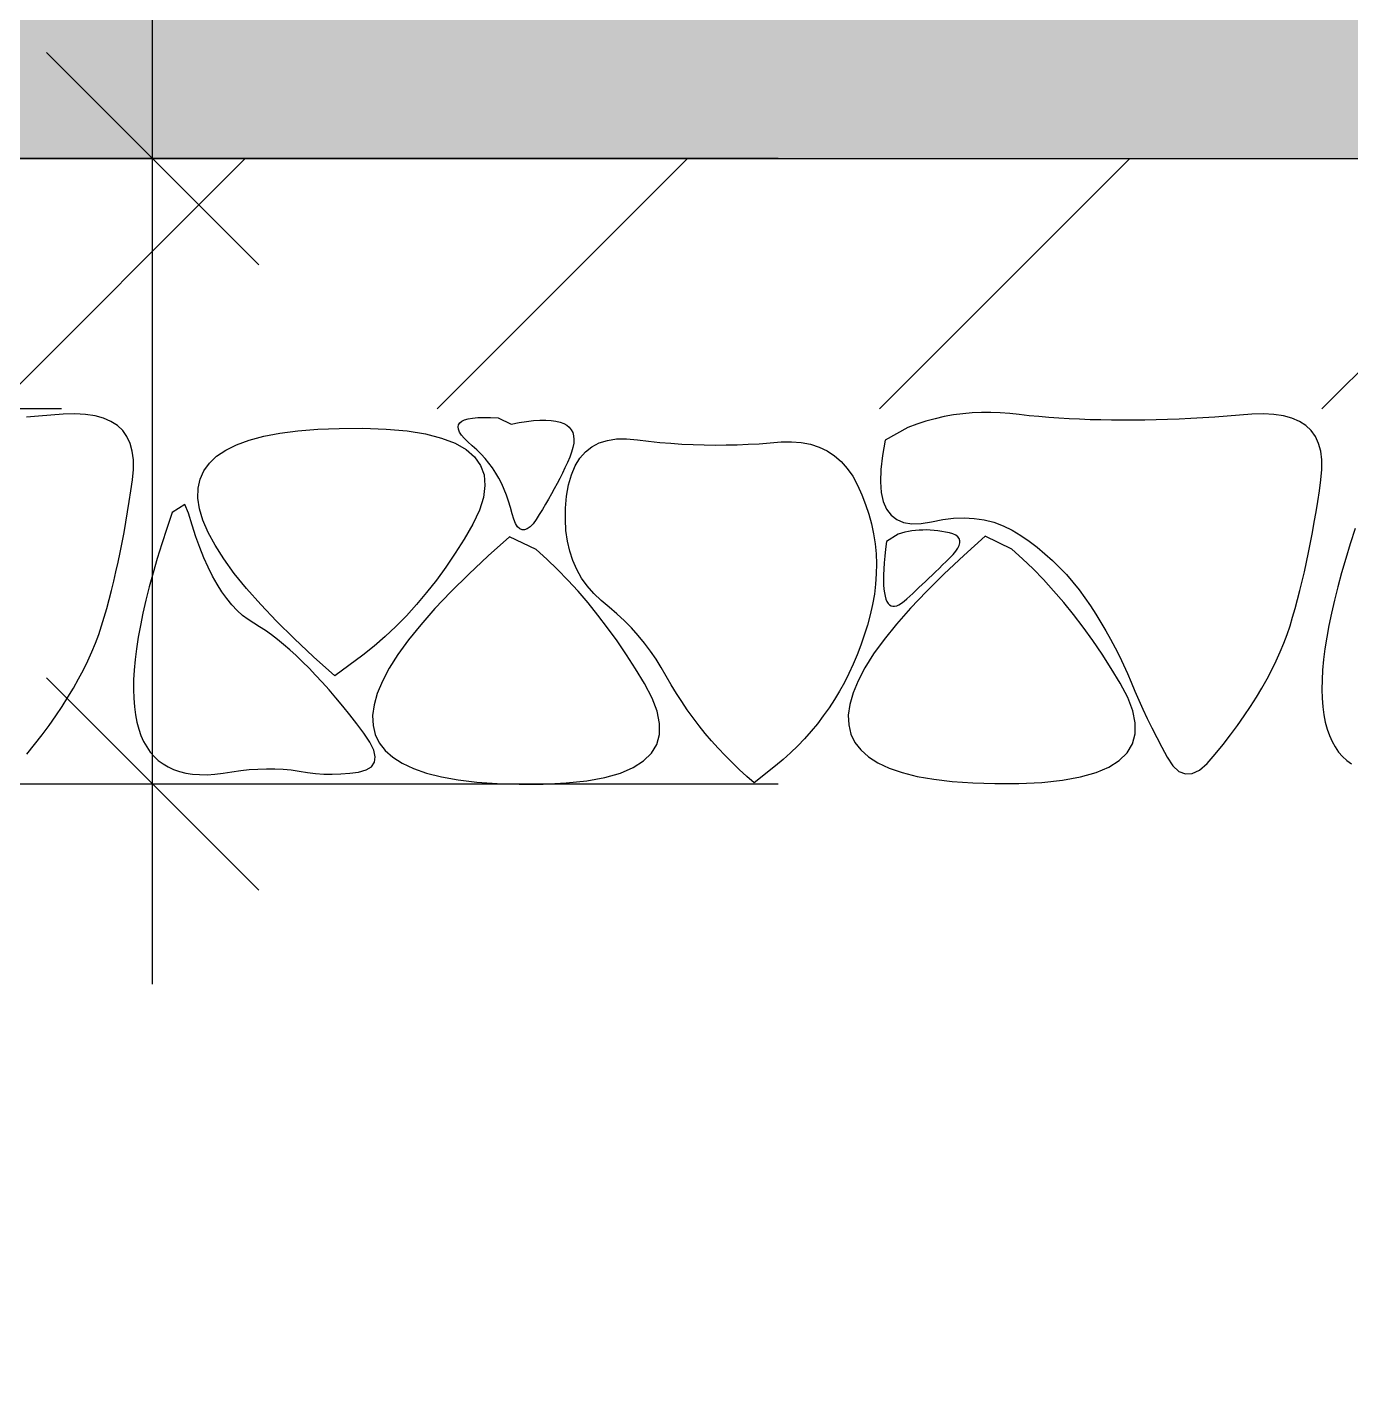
# Model space of a CAD drawing. Header units: metres. Extents: x -220 to 294, y -29 to 18.
# Drawn here: x 7.5 to 8.029, y -8.99 to -8.447 of the extents above; entities that cross this region are included whole.
import ezdxf

# ---------------------------------------------------------------- set-up
doc = ezdxf.new("R2010")
doc.units = ezdxf.units.M
doc.header["$MEASUREMENT"] = 0
for name, color, linetype in [('Olculendirme', 7, 'Continuous'), ('Rota', 7, 'Continuous'), ('Tarama', 7, 'Continuous')]:
    doc.layers.add(name, color=color, linetype=linetype)

msp = doc.modelspace()

# ---------------------------------------------------------------- hatches: boundary and pattern name
at = {"layer": 'Tarama', "linetype": 'Continuous', "lineweight": -3}
h = msp.add_hatch(dxfattribs=at)
h.set_pattern_fill('ANSI33', color=58, scale=0.4, style=0)
h.paths.add_polyline_path([(-5.683, -7.8), (-5.683, -8.5), (1.867, -8.5), (1.867, -10), (4.567, -10), (4.567, -8.5), (8.96579, -8.5), (8.96579, -8.2), (13.217, -8.2), (13.41935, -8.2), (13.41935, -7.8), (4.297, -7.8), (4.317, -9.3), (2.117, -9.3), (2.117, -7.8)])
h = msp.add_hatch(dxfattribs=at)
h.set_pattern_fill('ANSI31', color=58, style=0)
h.paths.add_polyline_path([(8.96579, -8.5), (8.96579, -8.6), (4.567, -8.6), (4.567, -8.5)])

# ---------------------------------------------------------------- linework, layer by layer
at = {"layer": 'Olculendirme', "color": 47, "linetype": 'Continuous', "lineweight": -3}
for points in [[(7.54963, -8.83), (7.54963, 12.58)], [(7.5133, -8.5), (7.2133, -8.5)], [(7.79963, -8.5), (7.49963, -8.5)], [(7.5133, -8.6), (7.2133, -8.6)], [(7.5133, -8.75), (7.2133, -8.75)], [(7.79963, -8.75), (7.49963, -8.75)]]:
    msp.add_lwpolyline(points, dxfattribs=at)
at = {"layer": 'Olculendirme', "color": 59, "linetype": 'Continuous', "lineweight": -3}
for points in [[(7.50721, -8.45757), (7.59206, -8.54243)], [(7.50721, -8.70757), (7.59206, -8.79243)]]:
    msp.add_lwpolyline(points, dxfattribs=at)
at = {"layer": 'Rota', "color": 7, "linetype": 'Continuous', "lineweight": -3}
msp.add_lwpolyline([(4.567, -8.5), (8.96579, -8.5)], dxfattribs=at)
at = {"layer": 'Tarama', "color": 36, "linetype": 'Continuous', "lineweight": -3}
for points in [[(7.50411, -8.603), (7.49925, -8.60334)], [(7.50903, -8.60261), (7.50411, -8.603)], [(7.51398, -8.6022), (7.50903, -8.60261)], [(7.51864, -8.60204), (7.51398, -8.6022)], [(7.52286, -8.60225), (7.51864, -8.60204)], [(7.52667, -8.60283), (7.52286, -8.60225)], [(7.53006, -8.60376), (7.52667, -8.60283)], [(7.53303, -8.60505), (7.53006, -8.60376)], [(7.53557, -8.60671), (7.53303, -8.60505)], [(7.67239, -8.60562), (7.6732, -8.60498)], [(7.6732, -8.60498), (7.67433, -8.60445)], [(7.67433, -8.60445), (7.67577, -8.60403)], [(7.67577, -8.60403), (7.67754, -8.60372)], [(7.67754, -8.60372), (7.67962, -8.60353)], [(7.67962, -8.60353), (7.68203, -8.60344)], [(7.68203, -8.60344), (7.68475, -8.60347)], [(7.68475, -8.60347), (7.68779, -8.60361)], [(7.68779, -8.60361), (7.69291, -8.60614)], [(7.69614, -8.60553), (7.69914, -8.60506)], [(7.69914, -8.60506), (7.70192, -8.60474)], [(7.70192, -8.60474), (7.70448, -8.60456)], [(7.70448, -8.60456), (7.70682, -8.60453)], [(7.70682, -8.60453), (7.70894, -8.60465)], [(7.70894, -8.60465), (7.71084, -8.60491)], [(7.71084, -8.60491), (7.71252, -8.60531)], [(7.85877, -8.60497), (7.85515, -8.60614)], [(7.86242, -8.60397), (7.85877, -8.60497)], [(7.86608, -8.60314), (7.86242, -8.60397)], [(7.86976, -8.60247), (7.86608, -8.60314)], [(7.87346, -8.60196), (7.86976, -8.60247)], [(7.87718, -8.60162), (7.87346, -8.60196)], [(7.88092, -8.60145), (7.87718, -8.60162)], [(7.88468, -8.60144), (7.88092, -8.60145)], [(7.88846, -8.60159), (7.88468, -8.60144)], [(7.89226, -8.60191), (7.88846, -8.60159)], [(7.89608, -8.60235), (7.89226, -8.60191)], [(7.89996, -8.60276), (7.89608, -8.60235)], [(7.90389, -8.60313), (7.89996, -8.60276)], [(7.90788, -8.60346), (7.90389, -8.60313)], [(7.91192, -8.60375), (7.90788, -8.60346)], [(7.91602, -8.60399), (7.91192, -8.60375)], [(7.92017, -8.6042), (7.91602, -8.60399)], [(7.92437, -8.60436), (7.92017, -8.6042)], [(7.92863, -8.60448), (7.92437, -8.60436)], [(7.93295, -8.60455), (7.92863, -8.60448)], [(7.93732, -8.60459), (7.93295, -8.60455)], [(7.94174, -8.60458), (7.93732, -8.60459)], [(7.94622, -8.60453), (7.94174, -8.60458)], [(7.95076, -8.60444), (7.94622, -8.60453)], [(7.95535, -8.6043), (7.95076, -8.60444)], [(7.95999, -8.60412), (7.95535, -8.6043)], [(7.96469, -8.60391), (7.95999, -8.60412)], [(7.96944, -8.60364), (7.96469, -8.60391)], [(7.97425, -8.60334), (7.96944, -8.60364)], [(7.97911, -8.603), (7.97425, -8.60334)], [(7.98403, -8.60261), (7.97911, -8.603)], [(7.98898, -8.6022), (7.98403, -8.60261)], [(7.99364, -8.60204), (7.98898, -8.6022)], [(7.99786, -8.60225), (7.99364, -8.60204)], [(8.00167, -8.60283), (7.99786, -8.60225)], [(8.00506, -8.60376), (8.00167, -8.60283)], [(8.00803, -8.60505), (8.00506, -8.60376)], [(8.01057, -8.60671), (8.00803, -8.60505)], [(7.5377, -8.60873), (7.53557, -8.60671)], [(7.5394, -8.61111), (7.5377, -8.60873)], [(7.59407, -8.61099), (7.60055, -8.60975)], [(7.60055, -8.60975), (7.60775, -8.60881)], [(7.60775, -8.60881), (7.61565, -8.60817)], [(7.61565, -8.60817), (7.62427, -8.60783)], [(7.62427, -8.60783), (7.6336, -8.6078)], [(7.6336, -8.6078), (7.64298, -8.60812)], [(7.64298, -8.60812), (7.65138, -8.60887)], [(7.65138, -8.60887), (7.65877, -8.61007)], [(7.65877, -8.61007), (7.66516, -8.6117)], [(7.67173, -8.60723), (7.6719, -8.60637)], [(7.67188, -8.60821), (7.67173, -8.60723)], [(7.67235, -8.60929), (7.67188, -8.60821)], [(7.6719, -8.60637), (7.67239, -8.60562)], [(7.67313, -8.61049), (7.67235, -8.60929)], [(7.67424, -8.6118), (7.67313, -8.61049)], [(7.69291, -8.60614), (7.69614, -8.60553)], [(7.71252, -8.60531), (7.71397, -8.60586)], [(7.71397, -8.60586), (7.71521, -8.60656)], [(7.71521, -8.60656), (7.71622, -8.6074)], [(7.71622, -8.6074), (7.71702, -8.60838)], [(7.71702, -8.60838), (7.71759, -8.60951)], [(7.71759, -8.60951), (7.71794, -8.61079)], [(7.85155, -8.60746), (7.84249, -8.61253)], [(7.85515, -8.60614), (7.85155, -8.60746)], [(8.0127, -8.60873), (8.01057, -8.60671)], [(8.0144, -8.61111), (8.0127, -8.60873)], [(7.54068, -8.61386), (7.5394, -8.61111)], [(7.54154, -8.61696), (7.54068, -8.61386)], [(7.57889, -8.61652), (7.58324, -8.61438)], [(7.58324, -8.61438), (7.5883, -8.61253)], [(7.5883, -8.61253), (7.59407, -8.61099)], [(7.66516, -8.6117), (7.67055, -8.61378)], [(7.67055, -8.61378), (7.67494, -8.61629)], [(7.67566, -8.61322), (7.67424, -8.6118)], [(7.6774, -8.61475), (7.67566, -8.61322)], [(7.67922, -8.61637), (7.6774, -8.61475)], [(7.71767, -8.61548), (7.71714, -8.61734)], [(7.71799, -8.61377), (7.71767, -8.61548)], [(7.71794, -8.61079), (7.71807, -8.61221)], [(7.71807, -8.61221), (7.71799, -8.61377)], [(7.72262, -8.61724), (7.7252, -8.6152)], [(7.7252, -8.6152), (7.72813, -8.61365)], [(7.72813, -8.61365), (7.73142, -8.61261)], [(7.73142, -8.61261), (7.73507, -8.61206)], [(7.73507, -8.61206), (7.73908, -8.61202)], [(7.73908, -8.61202), (7.74344, -8.61245)], [(7.74344, -8.61245), (7.74789, -8.61298)], [(7.74789, -8.61298), (7.75235, -8.61343)], [(7.75235, -8.61343), (7.75679, -8.61379)], [(7.75679, -8.61379), (7.76123, -8.61409)], [(7.76123, -8.61409), (7.76566, -8.6143)], [(7.76566, -8.6143), (7.77008, -8.61444)], [(7.77008, -8.61444), (7.7745, -8.61449)], [(7.7745, -8.61449), (7.77891, -8.61447)], [(7.77891, -8.61447), (7.78331, -8.61438)], [(7.78331, -8.61438), (7.78771, -8.6142)], [(7.78771, -8.6142), (7.79209, -8.61395)], [(7.79209, -8.61395), (7.79648, -8.61362)], [(7.79648, -8.61362), (7.80084, -8.61323)], [(7.80084, -8.61323), (7.805, -8.61315)], [(7.805, -8.61315), (7.80893, -8.61347)], [(7.80893, -8.61347), (7.8126, -8.61419)], [(7.8126, -8.61419), (7.81603, -8.61532)], [(7.81603, -8.61532), (7.81921, -8.61685)], [(7.84249, -8.61253), (7.84136, -8.61869)], [(8.01568, -8.61386), (8.0144, -8.61111)], [(8.01654, -8.61696), (8.01568, -8.61386)], [(7.54198, -8.62043), (7.54154, -8.61696)], [(7.542, -8.62426), (7.54198, -8.62043)], [(7.57234, -8.62172), (7.57526, -8.61897)], [(7.57526, -8.61897), (7.57889, -8.61652)], [(7.67494, -8.61629), (7.67833, -8.61924)], [(7.67833, -8.61924), (7.68072, -8.62263)], [(7.68094, -8.61808), (7.67922, -8.61637)], [(7.68257, -8.61986), (7.68094, -8.61808)], [(7.68409, -8.62172), (7.68257, -8.61986)], [(7.71639, -8.61934), (7.71545, -8.62146)], [(7.71714, -8.61734), (7.71639, -8.61934)], [(7.71856, -8.62281), (7.72041, -8.61978)], [(7.72041, -8.61978), (7.72262, -8.61724)], [(7.81921, -8.61685), (7.82215, -8.61878)], [(7.82215, -8.61878), (7.82485, -8.62111)], [(7.82485, -8.62111), (7.82729, -8.62385)], [(7.84136, -8.61869), (7.84072, -8.62423)], [(8.01698, -8.62043), (8.01654, -8.61696)], [(8.017, -8.62426), (8.01698, -8.62043)], [(7.5416, -8.62845), (7.542, -8.62426)], [(7.56864, -8.62812), (7.57013, -8.62477)], [(7.57013, -8.62477), (7.57234, -8.62172)], [(7.68072, -8.62263), (7.68212, -8.62646)], [(7.68212, -8.62646), (7.68251, -8.63072)], [(7.68551, -8.62366), (7.68409, -8.62172)], [(7.68683, -8.62568), (7.68551, -8.62366)], [(7.68805, -8.62778), (7.68683, -8.62568)], [(7.71343, -8.6257), (7.71239, -8.6278)], [(7.71445, -8.62358), (7.71343, -8.6257)], [(7.71545, -8.62146), (7.71445, -8.62358)], [(7.71592, -8.63038), (7.71706, -8.62635)], [(7.71706, -8.62635), (7.71856, -8.62281)], [(7.82729, -8.62385), (7.82949, -8.62699)], [(7.84072, -8.62423), (7.84057, -8.62914)], [(8.0166, -8.62845), (8.017, -8.62426)], [(7.54099, -8.63277), (7.5416, -8.62845)], [(7.56778, -8.63573), (7.56785, -8.63178)], [(7.56785, -8.63178), (7.56864, -8.62812)], [(7.68251, -8.63072), (7.6819, -8.63543)], [(7.68918, -8.62996), (7.68805, -8.62778)], [(7.6902, -8.63221), (7.68918, -8.62996)], [(7.69112, -8.63455), (7.6902, -8.63221)], [(7.7102, -8.63198), (7.70906, -8.63405)], [(7.71131, -8.6299), (7.7102, -8.63198)], [(7.71239, -8.6278), (7.71131, -8.6299)], [(7.71515, -8.63491), (7.71592, -8.63038)], [(7.82949, -8.62699), (7.83145, -8.63054)], [(7.83145, -8.63054), (7.83317, -8.63437)], [(7.84057, -8.62914), (7.8409, -8.63343)], [(8.01599, -8.63277), (8.0166, -8.62845)], [(7.53968, -8.64123), (7.54035, -8.63703)], [(7.54035, -8.63703), (7.54099, -8.63277)], [(7.56842, -8.63999), (7.56778, -8.63573)], [(7.6819, -8.63543), (7.68029, -8.64057)], [(7.69194, -8.63696), (7.69112, -8.63455)], [(7.69267, -8.63946), (7.69194, -8.63696)], [(7.7079, -8.63611), (7.7067, -8.63816)], [(7.70906, -8.63405), (7.7079, -8.63611)], [(7.71472, -8.63969), (7.71515, -8.63491)], [(7.83317, -8.63437), (7.83466, -8.63824)], [(7.8409, -8.63343), (7.84171, -8.63709)], [(7.84171, -8.63709), (7.84302, -8.64012)], [(8.01468, -8.64123), (8.01535, -8.63703)], [(8.01535, -8.63703), (8.01599, -8.63277)], [(7.53898, -8.64537), (7.53968, -8.64123)], [(7.5575, -8.64146), (7.55535, -8.64779)], [(7.56253, -8.63821), (7.5575, -8.64146)], [(7.56399, -8.64173), (7.56253, -8.63821)], [(7.56544, -8.64657), (7.56399, -8.64173)], [(7.56978, -8.64455), (7.56842, -8.63999)], [(7.68029, -8.64057), (7.67768, -8.64615)], [(7.69331, -8.64197), (7.69267, -8.63946)], [(7.694, -8.64411), (7.69331, -8.64197)], [(7.70423, -8.64223), (7.70295, -8.64424)], [(7.70548, -8.6402), (7.70423, -8.64223)], [(7.7067, -8.63816), (7.70548, -8.6402)], [(7.71463, -8.64428), (7.71472, -8.63969)], [(7.83466, -8.63824), (7.83593, -8.64213)], [(7.83593, -8.64213), (7.83698, -8.64604)], [(7.84302, -8.64012), (7.8448, -8.64253)], [(7.8448, -8.64253), (7.84707, -8.64431)], [(8.01398, -8.64537), (8.01468, -8.64123)], [(7.53824, -8.64944), (7.53898, -8.64537)], [(7.55535, -8.64779), (7.55336, -8.65392)], [(7.56696, -8.65115), (7.56544, -8.64657)], [(7.57184, -8.64941), (7.56978, -8.64455)], [(7.67768, -8.64615), (7.67423, -8.65205)], [(7.69475, -8.64583), (7.694, -8.64411)], [(7.69556, -8.64712), (7.69475, -8.64583)], [(7.69643, -8.64798), (7.69556, -8.64712)], [(7.69736, -8.64842), (7.69643, -8.64798)], [(7.69836, -8.64844), (7.69736, -8.64842)], [(7.69941, -8.64802), (7.69836, -8.64844)], [(7.70053, -8.64719), (7.69941, -8.64802)], [(7.70171, -8.64592), (7.70053, -8.64719)], [(7.70295, -8.64424), (7.70171, -8.64592)], [(7.71487, -8.64867), (7.71463, -8.64428)], [(7.83698, -8.64604), (7.83781, -8.64998)], [(7.84707, -8.64431), (7.84983, -8.64547)], [(7.84983, -8.64547), (7.85307, -8.64601)], [(7.85307, -8.64601), (7.8568, -8.64591)], [(7.85604, -8.64852), (7.85459, -8.64864)], [(7.8575, -8.64845), (7.85604, -8.64852)], [(7.8568, -8.64591), (7.86101, -8.6452)], [(7.85898, -8.64844), (7.8575, -8.64845)], [(7.86047, -8.64849), (7.85898, -8.64844)], [(7.86198, -8.6486), (7.86047, -8.64849)], [(7.86101, -8.6452), (7.86545, -8.64428)], [(7.86545, -8.64428), (7.86977, -8.64374)], [(7.86977, -8.64374), (7.87397, -8.64359)], [(7.87397, -8.64359), (7.87805, -8.6438)], [(7.87805, -8.6438), (7.88201, -8.6444)], [(7.88201, -8.6444), (7.88585, -8.64538)], [(7.88585, -8.64538), (7.88957, -8.64674)], [(7.88957, -8.64674), (7.89317, -8.64847)], [(7.89317, -8.64847), (7.89665, -8.65058)], [(8.01324, -8.64944), (8.01398, -8.64537)], [(8.03035, -8.64779), (8.02836, -8.65392)], [(7.53669, -8.6574), (7.53748, -8.65345)], [(7.53748, -8.65345), (7.53824, -8.64944)], [(7.55336, -8.65392), (7.55152, -8.65986)], [(7.56853, -8.65547), (7.56696, -8.65115)], [(7.57462, -8.65457), (7.57184, -8.64941)], [(7.67423, -8.65205), (7.67062, -8.65776)], [(7.69237, -8.65114), (7.68382, -8.65879)], [(7.70302, -8.6563), (7.69237, -8.65114)], [(7.71545, -8.65286), (7.71487, -8.64867)], [(7.71637, -8.65685), (7.71545, -8.65286)], [(7.83781, -8.64998), (7.83842, -8.65395)], [(7.83842, -8.65395), (7.83881, -8.65794)], [(7.843, -8.65305), (7.84262, -8.6561)], [(7.8476, -8.65013), (7.843, -8.65305)], [(7.84897, -8.64971), (7.8476, -8.65013)], [(7.85035, -8.64936), (7.84897, -8.64971)], [(7.85175, -8.64906), (7.85035, -8.64936)], [(7.85316, -8.64882), (7.85175, -8.64906)], [(7.85459, -8.64864), (7.85316, -8.64882)], [(7.8635, -8.64877), (7.86198, -8.6486)], [(7.86504, -8.64899), (7.8635, -8.64877)], [(7.8666, -8.64927), (7.86504, -8.64899)], [(7.86816, -8.64962), (7.8666, -8.64927)], [(7.86953, -8.65004), (7.86816, -8.64962)], [(7.87064, -8.65057), (7.86953, -8.65004)], [(7.87146, -8.65119), (7.87064, -8.65057)], [(7.87202, -8.6519), (7.87146, -8.65119)], [(7.87231, -8.65271), (7.87202, -8.6519)], [(7.87207, -8.65462), (7.87232, -8.65362)], [(7.87232, -8.65362), (7.87231, -8.65271)], [(7.88248, -8.65095), (7.87393, -8.6586)], [(7.89313, -8.65611), (7.88248, -8.65095)], [(7.89665, -8.65058), (7.90001, -8.65292)], [(7.90001, -8.65292), (7.90323, -8.65537)], [(8.01169, -8.6574), (8.01248, -8.65345)], [(8.01248, -8.65345), (8.01324, -8.64944)], [(8.02836, -8.65392), (8.02652, -8.65986)], [(7.53587, -8.66128), (7.53669, -8.6574)], [(7.57018, -8.65953), (7.56853, -8.65547)], [(7.57811, -8.66003), (7.57462, -8.65457)], [(7.67062, -8.65776), (7.66691, -8.66324)], [(7.68382, -8.65879), (7.67599, -8.66612)], [(7.70728, -8.66014), (7.70302, -8.6563)], [(7.71762, -8.66064), (7.71637, -8.65685)], [(7.83881, -8.65794), (7.83897, -8.66195)], [(7.84231, -8.65896), (7.84208, -8.66162)], [(7.84262, -8.6561), (7.84231, -8.65896)], [(7.87393, -8.6586), (7.8661, -8.66593)], [(7.86834, -8.6596), (7.86968, -8.65821)], [(7.86968, -8.65821), (7.87075, -8.65692)], [(7.87075, -8.65692), (7.87154, -8.65572)], [(7.87154, -8.65572), (7.87207, -8.65462)], [(7.8974, -8.65995), (7.89313, -8.65611)], [(7.90323, -8.65537), (7.90633, -8.65793)], [(7.90633, -8.65793), (7.90931, -8.6606)], [(8.01087, -8.66128), (8.01169, -8.6574)], [(7.53502, -8.6651), (7.53587, -8.66128)], [(7.55152, -8.65986), (7.54985, -8.6656)], [(7.57188, -8.66332), (7.57018, -8.65953)], [(7.57365, -8.66686), (7.57188, -8.66332)], [(7.58232, -8.6658), (7.57811, -8.66003)], [(7.66691, -8.66324), (7.66309, -8.66847)], [(7.71148, -8.66419), (7.70728, -8.66014)], [(7.71562, -8.66844), (7.71148, -8.66419)], [(7.71921, -8.66424), (7.71762, -8.66064)], [(7.72113, -8.66763), (7.71921, -8.66424)], [(7.83897, -8.66195), (7.83891, -8.66599)], [(7.84191, -8.6641), (7.84182, -8.66639)], [(7.84208, -8.66162), (7.84191, -8.6641)], [(7.86258, -8.66514), (7.86398, -8.6638)], [(7.86398, -8.6638), (7.86541, -8.66243)], [(7.86541, -8.66243), (7.86686, -8.66103)], [(7.86686, -8.66103), (7.86834, -8.6596)], [(7.9016, -8.664), (7.8974, -8.65995)], [(7.90573, -8.66825), (7.9016, -8.664)], [(7.90931, -8.6606), (7.91215, -8.66337)], [(7.91215, -8.66337), (7.91487, -8.66625)], [(8.01002, -8.6651), (8.01087, -8.66128)], [(8.02652, -8.65986), (8.02485, -8.6656)], [(7.53323, -8.67256), (7.53414, -8.66886)], [(7.53414, -8.66886), (7.53502, -8.6651)], [(7.54985, -8.6656), (7.54835, -8.67114)], [(7.57548, -8.67013), (7.57365, -8.66686)], [(7.57738, -8.67314), (7.57548, -8.67013)], [(7.58723, -8.67186), (7.58232, -8.6658)], [(7.66309, -8.66847), (7.65919, -8.67347)], [(7.67599, -8.66612), (7.66889, -8.67315)], [(7.71969, -8.6729), (7.71562, -8.66844)], [(7.72338, -8.67082), (7.72113, -8.66763)], [(7.83863, -8.67006), (7.83813, -8.67414)], [(7.83891, -8.66599), (7.83863, -8.67006)], [(7.84182, -8.66639), (7.84179, -8.66848)], [(7.84179, -8.66848), (7.84184, -8.67038)], [(7.85595, -8.67144), (7.85723, -8.67024)], [(7.85723, -8.67024), (7.85853, -8.66901)], [(7.85853, -8.66901), (7.85985, -8.66775)], [(7.8661, -8.66593), (7.859, -8.67296)], [(7.85985, -8.66775), (7.8612, -8.66646)], [(7.8612, -8.66646), (7.86258, -8.66514)], [(7.9098, -8.67271), (7.90573, -8.66825)], [(7.91487, -8.66625), (7.91746, -8.66923)], [(7.91746, -8.66923), (7.91993, -8.67232)], [(8.00823, -8.67256), (8.00914, -8.66886)], [(8.00914, -8.66886), (8.01002, -8.6651)], [(8.02485, -8.6656), (8.02334, -8.67114)], [(7.53229, -8.67619), (7.53323, -8.67256)], [(7.54835, -8.67114), (7.547, -8.67648)], [(7.57934, -8.67588), (7.57738, -8.67314)], [(7.59286, -8.67823), (7.58723, -8.67186)], [(7.65919, -8.67347), (7.65518, -8.67822)], [(7.66889, -8.67315), (7.66251, -8.67987)], [(7.72369, -8.67756), (7.71969, -8.6729)], [(7.72598, -8.67381), (7.72338, -8.67082)], [(7.7289, -8.67661), (7.72598, -8.67381)], [(7.83813, -8.67414), (7.8374, -8.67826)], [(7.84184, -8.67038), (7.84196, -8.6721)], [(7.84196, -8.6721), (7.84215, -8.67362)], [(7.84215, -8.67362), (7.84241, -8.67495)], [(7.84241, -8.67495), (7.84275, -8.67608)], [(7.85112, -8.67599), (7.85229, -8.67489)], [(7.85229, -8.67489), (7.85348, -8.67377)], [(7.859, -8.67296), (7.85263, -8.67968)], [(7.85348, -8.67377), (7.85471, -8.67262)], [(7.85471, -8.67262), (7.85595, -8.67144)], [(7.91381, -8.67737), (7.9098, -8.67271)], [(7.91993, -8.67232), (7.92226, -8.67552)], [(7.92226, -8.67552), (7.92449, -8.6788)], [(8.00729, -8.67619), (8.00823, -8.67256)], [(8.02334, -8.67114), (8.022, -8.67648)], [(7.53032, -8.68327), (7.53132, -8.67976)], [(7.53132, -8.67976), (7.53229, -8.67619)], [(7.547, -8.67648), (7.54581, -8.68163)], [(7.58136, -8.67837), (7.57934, -8.67588)], [(7.58344, -8.68059), (7.58136, -8.67837)], [(7.58559, -8.68255), (7.58344, -8.68059)], [(7.5992, -8.6849), (7.59286, -8.67823)], [(7.65518, -8.67822), (7.65108, -8.68274)], [(7.66251, -8.67987), (7.65686, -8.68629)], [(7.72763, -8.68243), (7.72369, -8.67756)], [(7.73211, -8.67924), (7.7289, -8.67661)], [(7.73523, -8.68193), (7.73211, -8.67924)], [(7.8374, -8.67826), (7.83646, -8.68239)], [(7.84275, -8.67608), (7.84315, -8.67703)], [(7.84315, -8.67703), (7.84363, -8.67779)], [(7.84363, -8.67779), (7.84417, -8.67835)], [(7.84417, -8.67835), (7.84479, -8.67873)], [(7.84479, -8.67873), (7.84548, -8.67891)], [(7.84548, -8.67891), (7.84624, -8.6789)], [(7.84624, -8.6789), (7.84708, -8.6787)], [(7.85263, -8.67968), (7.84697, -8.6861)], [(7.84708, -8.6787), (7.84798, -8.67831)], [(7.84798, -8.67831), (7.84895, -8.67772)], [(7.84895, -8.67772), (7.85, -8.67695)], [(7.85, -8.67695), (7.85112, -8.67599)], [(7.91774, -8.68224), (7.91381, -8.67737)], [(7.92449, -8.6788), (7.92663, -8.68209)], [(8.00532, -8.68327), (8.00632, -8.67976)], [(8.00632, -8.67976), (8.00729, -8.67619)], [(8.022, -8.67648), (8.02081, -8.68163)], [(7.52929, -8.68672), (7.53032, -8.68327)], [(7.54581, -8.68163), (7.54478, -8.68658)], [(7.58781, -8.68425), (7.58559, -8.68255)], [(7.59008, -8.68568), (7.58781, -8.68425)], [(7.59241, -8.68709), (7.59008, -8.68568)], [(7.60625, -8.69187), (7.5992, -8.6849)], [(7.65108, -8.68274), (7.64688, -8.68701)], [(7.65686, -8.68629), (7.65193, -8.6924)], [(7.7315, -8.6875), (7.72763, -8.68243)], [(7.73821, -8.68471), (7.73523, -8.68193)], [(7.74104, -8.68759), (7.73821, -8.68471)], [(7.83533, -8.68651), (7.83409, -8.69054)], [(7.83646, -8.68239), (7.83533, -8.68651)], [(7.84697, -8.6861), (7.84205, -8.69221)], [(7.92161, -8.68731), (7.91774, -8.68224)], [(7.92663, -8.68209), (7.92869, -8.68541)], [(7.92869, -8.68541), (7.93067, -8.68875)], [(8.00429, -8.68672), (8.00532, -8.68327)], [(8.02081, -8.68163), (8.01978, -8.68658)], [(7.52682, -8.69367), (7.52813, -8.69018)], [(7.52813, -8.69018), (7.52929, -8.68672)], [(7.54392, -8.69133), (7.54321, -8.69589)], [(7.54478, -8.68658), (7.54392, -8.69133)], [(7.59476, -8.68865), (7.59241, -8.68709)], [(7.59715, -8.69036), (7.59476, -8.68865)], [(7.59958, -8.69221), (7.59715, -8.69036)], [(7.61402, -8.69914), (7.60625, -8.69187)], [(7.64258, -8.69105), (7.63818, -8.69485)], [(7.64688, -8.68701), (7.64258, -8.69105)], [(7.7353, -8.69278), (7.7315, -8.6875)], [(7.74372, -8.69057), (7.74104, -8.68759)], [(7.74626, -8.69364), (7.74372, -8.69057)], [(7.83409, -8.69054), (7.83273, -8.69448)], [(7.92542, -8.69259), (7.92161, -8.68731)], [(7.93067, -8.68875), (7.93255, -8.69212)], [(8.00182, -8.69367), (8.00313, -8.69018)], [(8.00313, -8.69018), (8.00429, -8.68672)], [(8.01892, -8.69133), (8.01821, -8.69589)], [(8.01978, -8.68658), (8.01892, -8.69133)], [(7.52375, -8.70075), (7.52536, -8.6972)], [(7.52536, -8.6972), (7.52682, -8.69367)], [(7.54321, -8.69589), (7.54267, -8.70025)], [(7.60203, -8.69421), (7.59958, -8.69221)], [(7.60452, -8.69635), (7.60203, -8.69421)], [(7.60705, -8.69865), (7.60452, -8.69635)], [(7.63818, -8.69485), (7.63369, -8.69841)], [(7.65193, -8.6924), (7.64773, -8.69819)], [(7.73904, -8.69827), (7.7353, -8.69278)], [(7.74865, -8.69682), (7.74626, -8.69364)], [(7.7509, -8.70009), (7.74865, -8.69682)], [(7.83273, -8.69448), (7.83126, -8.69833)], [(7.84205, -8.69221), (7.83785, -8.698)], [(7.92915, -8.69808), (7.92542, -8.69259)], [(7.93255, -8.69212), (7.93436, -8.69551)], [(7.93436, -8.69551), (7.93608, -8.69892)], [(7.99875, -8.70075), (8.00036, -8.6972)], [(8.00036, -8.6972), (8.00182, -8.69367)], [(8.01821, -8.69589), (8.01767, -8.70025)], [(7.52199, -8.70434), (7.52375, -8.70075)], [(7.54267, -8.70025), (7.54229, -8.70441)], [(7.6096, -8.70109), (7.60705, -8.69865)], [(7.61219, -8.70368), (7.6096, -8.70109)], [(7.6225, -8.70672), (7.61402, -8.69914)], [(7.63369, -8.69841), (7.6225, -8.70672)], [(7.64773, -8.69819), (7.64426, -8.70369)], [(7.74271, -8.70395), (7.73904, -8.69827)], [(7.75299, -8.70345), (7.7509, -8.70009)], [(7.82968, -8.70209), (7.82797, -8.70575)], [(7.83126, -8.69833), (7.82968, -8.70209)], [(7.83785, -8.698), (7.83437, -8.7035)], [(7.93282, -8.70376), (7.92915, -8.69808)], [(7.93608, -8.69892), (7.93771, -8.70235)], [(7.93771, -8.70235), (7.93926, -8.70581)], [(7.99699, -8.70434), (7.99875, -8.70075)], [(8.01767, -8.70025), (8.01729, -8.70441)], [(7.51802, -8.71161), (7.52008, -8.70796)], [(7.52008, -8.70796), (7.52199, -8.70434)], [(7.54229, -8.70441), (7.54206, -8.70837)], [(7.61482, -8.70641), (7.61219, -8.70368)], [(7.61748, -8.70929), (7.61482, -8.70641)], [(7.64426, -8.70369), (7.64151, -8.70887)], [(7.74631, -8.70985), (7.74271, -8.70395)], [(7.75495, -8.70691), (7.75299, -8.70345)], [(7.75693, -8.71035), (7.75495, -8.70691)], [(7.82797, -8.70575), (7.82616, -8.70933)], [(7.83437, -8.7035), (7.83162, -8.70868)], [(7.93643, -8.70966), (7.93282, -8.70376)], [(7.93926, -8.70581), (7.94073, -8.70929)], [(7.99302, -8.71161), (7.99508, -8.70796)], [(7.99508, -8.70796), (7.99699, -8.70434)], [(8.01729, -8.70441), (8.01706, -8.70837)], [(7.51581, -8.7153), (7.51802, -8.71161)], [(7.54206, -8.70837), (7.542, -8.71214)], [(7.542, -8.71214), (7.5421, -8.71571)], [(7.62017, -8.71232), (7.61748, -8.70929)], [(7.62289, -8.71549), (7.62017, -8.71232)], [(7.64151, -8.70887), (7.63948, -8.71375)], [(7.74932, -8.71559), (7.74631, -8.70985)], [(7.75899, -8.71373), (7.75693, -8.71035)], [(7.82423, -8.71282), (7.82218, -8.71622)], [(7.82616, -8.70933), (7.82423, -8.71282)], [(7.8296, -8.71356), (7.8283, -8.71813)], [(7.83162, -8.70868), (7.8296, -8.71356)], [(7.93943, -8.7154), (7.93643, -8.70966)], [(7.94073, -8.70929), (7.94222, -8.71282)], [(7.94222, -8.71282), (7.94379, -8.7164)], [(7.99081, -8.7153), (7.99302, -8.71161)], [(8.01706, -8.70837), (8.017, -8.71214)], [(8.017, -8.71214), (8.0171, -8.71571)], [(7.51094, -8.72277), (7.51345, -8.71902)], [(7.51345, -8.71902), (7.51581, -8.7153)], [(7.5421, -8.71571), (7.54236, -8.71908)], [(7.62565, -8.71881), (7.62289, -8.71549)], [(7.62844, -8.72228), (7.62565, -8.71881)], [(7.63819, -8.71832), (7.63761, -8.72258)], [(7.63948, -8.71375), (7.63819, -8.71832)], [(7.7513, -8.72088), (7.74932, -8.71559)], [(7.76113, -8.71705), (7.75899, -8.71373)], [(7.76336, -8.72031), (7.76113, -8.71705)], [(7.82218, -8.71622), (7.82002, -8.71952)], [(7.8283, -8.71813), (7.82773, -8.72239)], [(7.94142, -8.72069), (7.93943, -8.7154)], [(7.94379, -8.7164), (7.94547, -8.72005)], [(7.98594, -8.72277), (7.98845, -8.71902)], [(7.98845, -8.71902), (7.99081, -8.7153)], [(8.0171, -8.71571), (8.01736, -8.71908)], [(7.50828, -8.72655), (7.51094, -8.72277)], [(7.54236, -8.71908), (7.54279, -8.72226)], [(7.54279, -8.72226), (7.54337, -8.72523)], [(7.63127, -8.7259), (7.62844, -8.72228)], [(7.63761, -8.72258), (7.63777, -8.72653)], [(7.75227, -8.72574), (7.7513, -8.72088)], [(7.76566, -8.72351), (7.76336, -8.72031)], [(7.76805, -8.72665), (7.76566, -8.72351)], [(7.81774, -8.72274), (7.81535, -8.72587)], [(7.82002, -8.71952), (7.81774, -8.72274)], [(7.82773, -8.72239), (7.82788, -8.72634)], [(7.94238, -8.72555), (7.94142, -8.72069)], [(7.94547, -8.72005), (7.94723, -8.72376)], [(7.94723, -8.72376), (7.94908, -8.72754)], [(7.98328, -8.72655), (7.98594, -8.72277)], [(8.01736, -8.71908), (8.01779, -8.72226)], [(8.01779, -8.72226), (8.01837, -8.72523)], [(7.50547, -8.73036), (7.50828, -8.72655)], [(7.54337, -8.72523), (7.54411, -8.72801)], [(7.54411, -8.72801), (7.54502, -8.7306)], [(7.63412, -8.72966), (7.63127, -8.7259)], [(7.63653, -8.73325), (7.63412, -8.72966)], [(7.63777, -8.72653), (7.63864, -8.73018)], [(7.75221, -8.73015), (7.75227, -8.72574)], [(7.77053, -8.72972), (7.76805, -8.72665)], [(7.77308, -8.73274), (7.77053, -8.72972)], [(7.81284, -8.7289), (7.81022, -8.73185)], [(7.81535, -8.72587), (7.81284, -8.7289)], [(7.82788, -8.72634), (7.82876, -8.72999)], [(7.94233, -8.72996), (7.94238, -8.72555)], [(7.94908, -8.72754), (7.95103, -8.73137)], [(7.98047, -8.73036), (7.98328, -8.72655)], [(8.01837, -8.72523), (8.01911, -8.72801)], [(8.01911, -8.72801), (8.02002, -8.7306)], [(7.49939, -8.73809), (7.5025, -8.73421)], [(7.5025, -8.73421), (7.50547, -8.73036)], [(7.54502, -8.7306), (7.54608, -8.73299)], [(7.54608, -8.73299), (7.54731, -8.73517)], [(7.54731, -8.73517), (7.5487, -8.73717)], [(7.63803, -8.73639), (7.63653, -8.73325)], [(7.63864, -8.73018), (7.64025, -8.73352)], [(7.64025, -8.73352), (7.64257, -8.73655)], [(7.74903, -8.73765), (7.75113, -8.73412)], [(7.75113, -8.73412), (7.75221, -8.73015)], [(7.77572, -8.73569), (7.77308, -8.73274)], [(7.80749, -8.73471), (7.80463, -8.73747)], [(7.81022, -8.73185), (7.80749, -8.73471)], [(7.82876, -8.72999), (7.83036, -8.73333)], [(7.83036, -8.73333), (7.83269, -8.73636)], [(7.93915, -8.73746), (7.94125, -8.73393)], [(7.94125, -8.73393), (7.94233, -8.72996)], [(7.95103, -8.73137), (7.95306, -8.73526)], [(7.95306, -8.73526), (7.95519, -8.73922)], [(7.97439, -8.73809), (7.9775, -8.73421)], [(7.9775, -8.73421), (7.98047, -8.73036)], [(8.02002, -8.7306), (8.02108, -8.73299)], [(8.02108, -8.73299), (8.02231, -8.73517)], [(8.02231, -8.73517), (8.0237, -8.73717)], [(7.5487, -8.73717), (7.55024, -8.73896)], [(7.55024, -8.73896), (7.55195, -8.74056)], [(7.55195, -8.74056), (7.55382, -8.74196)], [(7.63863, -8.73906), (7.63803, -8.73639)], [(7.63832, -8.74128), (7.63863, -8.73906)], [(7.64257, -8.73655), (7.64563, -8.73927)], [(7.64563, -8.73927), (7.64941, -8.74169)], [(7.74177, -8.74337), (7.74591, -8.74073)], [(7.74591, -8.74073), (7.74903, -8.73765)], [(7.77845, -8.73859), (7.77572, -8.73569)], [(7.78125, -8.74142), (7.77845, -8.73859)], [(7.80167, -8.74015), (7.79859, -8.74274)], [(7.80463, -8.73747), (7.80167, -8.74015)], [(7.83269, -8.73636), (7.83574, -8.73908)], [(7.83574, -8.73908), (7.83952, -8.7415)], [(7.93189, -8.74318), (7.93603, -8.74054)], [(7.93603, -8.74054), (7.93915, -8.73746)], [(7.95519, -8.73922), (7.95745, -8.74268)], [(7.97118, -8.74179), (7.97439, -8.73809)], [(8.0237, -8.73717), (8.02524, -8.73896)], [(8.02524, -8.73896), (8.02695, -8.74056)], [(8.02695, -8.74056), (8.02882, -8.74196)], [(7.55382, -8.74196), (7.55585, -8.74316)], [(7.55585, -8.74316), (7.55805, -8.74417)], [(7.55805, -8.74417), (7.5604, -8.74498)], [(7.5604, -8.74498), (7.56291, -8.74559)], [(7.56291, -8.74559), (7.56559, -8.746)], [(7.56559, -8.746), (7.56842, -8.74622)], [(7.57142, -8.74624), (7.57458, -8.74606)], [(7.57458, -8.74606), (7.5779, -8.74569)], [(7.5779, -8.74569), (7.58137, -8.74513)], [(7.58137, -8.74513), (7.58486, -8.74461)], [(7.58486, -8.74461), (7.58832, -8.74423)], [(7.58832, -8.74423), (7.59174, -8.74398)], [(7.59174, -8.74398), (7.59512, -8.74387)], [(7.59512, -8.74387), (7.59847, -8.74389)], [(7.59847, -8.74389), (7.60178, -8.74405)], [(7.60178, -8.74405), (7.60506, -8.74434)], [(7.60506, -8.74434), (7.6083, -8.74477)], [(7.6083, -8.74477), (7.61151, -8.74532)], [(7.61151, -8.74532), (7.61476, -8.74575)], [(7.61476, -8.74575), (7.61808, -8.746)], [(7.61808, -8.746), (7.62147, -8.74607)], [(7.62147, -8.74607), (7.62492, -8.74596)], [(7.62492, -8.74596), (7.62844, -8.74567)], [(7.62844, -8.74567), (7.63201, -8.74518)], [(7.63201, -8.74518), (7.63502, -8.74434)], [(7.63502, -8.74434), (7.63712, -8.74304)], [(7.63712, -8.74304), (7.63832, -8.74128)], [(7.64941, -8.74169), (7.65391, -8.7438)], [(7.65391, -8.7438), (7.65914, -8.7456)], [(7.65914, -8.7456), (7.6651, -8.7471)], [(7.73043, -8.74733), (7.73661, -8.74557)], [(7.73661, -8.74557), (7.74177, -8.74337)], [(7.78414, -8.74419), (7.78125, -8.74142)], [(7.78711, -8.7469), (7.78414, -8.74419)], [(7.79859, -8.74274), (7.79016, -8.74955)], [(7.83952, -8.7415), (7.84403, -8.74361)], [(7.84403, -8.74361), (7.84926, -8.74541)], [(7.84926, -8.74541), (7.85521, -8.74691)], [(7.92054, -8.74714), (7.92673, -8.74539)], [(7.92673, -8.74539), (7.93189, -8.74318)], [(7.95745, -8.74268), (7.95986, -8.74492)], [(7.95986, -8.74492), (7.96245, -8.74596)], [(7.96245, -8.74596), (7.96519, -8.74578)], [(7.96519, -8.74578), (7.9681, -8.74439)], [(7.9681, -8.74439), (7.97118, -8.74179)], [(7.56842, -8.74622), (7.57142, -8.74624)], [(7.6651, -8.7471), (7.67178, -8.74828)], [(7.67178, -8.74828), (7.67919, -8.74916)], [(7.67919, -8.74916), (7.68732, -8.74974)], [(7.68732, -8.74974), (7.69618, -8.75)], [(7.69618, -8.75), (7.70575, -8.74996)], [(7.70575, -8.74996), (7.715, -8.74953)], [(7.715, -8.74953), (7.72322, -8.74865)], [(7.72322, -8.74865), (7.73043, -8.74733)], [(7.79016, -8.74955), (7.78711, -8.7469)], [(7.85521, -8.74691), (7.8619, -8.74809)], [(7.8619, -8.74809), (7.8693, -8.74897)], [(7.8693, -8.74897), (7.87743, -8.74955)], [(7.87743, -8.74955), (7.88629, -8.74981)], [(7.88629, -8.74981), (7.89586, -8.74977)], [(7.89586, -8.74977), (7.90511, -8.74933)], [(7.90511, -8.74933), (7.91334, -8.74846)], [(7.91334, -8.74846), (7.92054, -8.74714)]]:
    msp.add_lwpolyline(points, dxfattribs=at)

doc.saveas('drawing.dxf')
